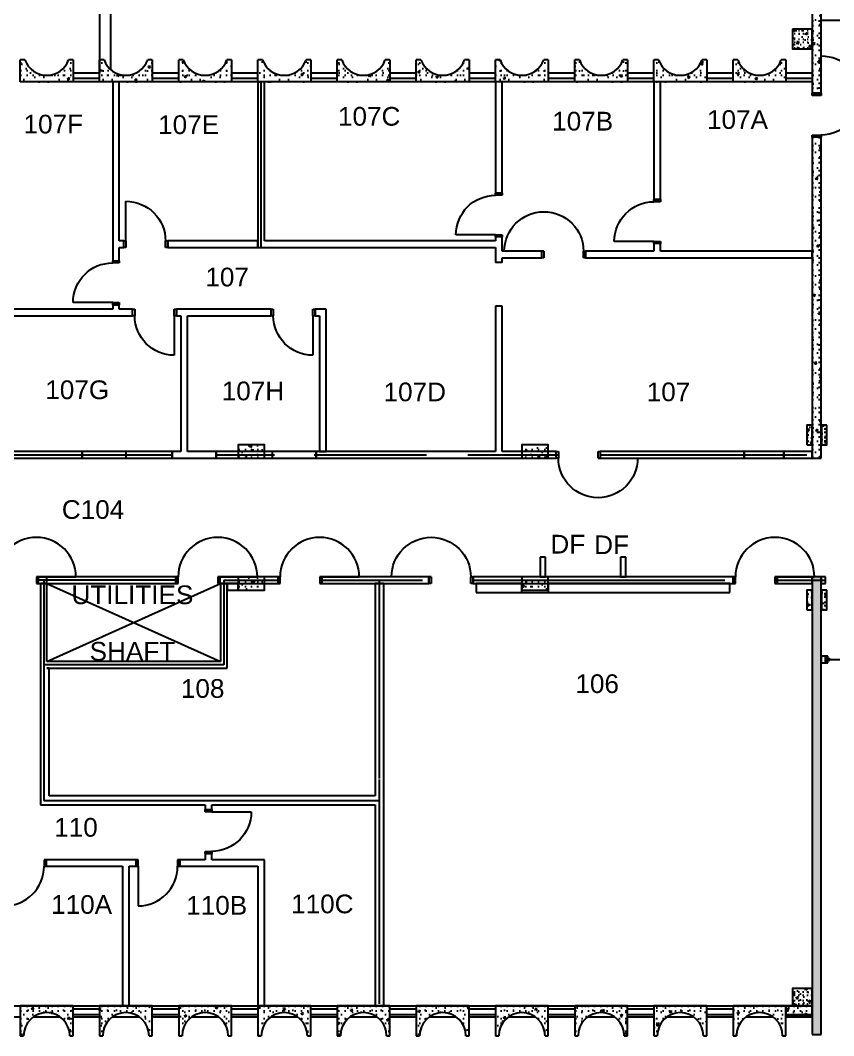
# Model space of a CAD drawing. Header units: inches. Extents: x -627 to 1864, y -404 to 1367.
# Drawn here: x 442 to 1181, y -404 to 519 of the extents above; entities that cross this region are included whole.
import ezdxf

# ---------------------------------------------------------------- set-up
doc = ezdxf.new("R2010")
doc.units = ezdxf.units.IN
doc.header["$MEASUREMENT"] = 0
for name, color, linetype in [('A-DOOR', 4, 'Continuous'), ('A-GLAZ', 3, 'Continuous'), ('A-PFLR-NOTE', 3, 'Continuous'), ('A-WALL', 5, 'Continuous'), ('A-WALL-PATT', 1, 'Continuous'), ('S-COLS', 6, 'Continuous')]:
    doc.layers.add(name, color=color, linetype=linetype)
doc.styles.add('Arial', font='ARIAL.TTF')
doc.linetypes.add('1 HR RATED', pattern='A,0,[1,BI-11.Shx,S=0.091429,R=0,X=0,Y=0],-14.4,0', length=14.4)
doc.linetypes.add('2 HR RATED', pattern='A,0,[2,BI-11.Shx,S=0.091429,R=0,X=0,Y=0],-14.4,0', length=14.4)
pattern_1 = [(45, (0, 0), (-20.8303, 20.8303), [1.84252, -15.16535]), (45, (-4.402, 16.428), (-20.8303, 20.8303), [1.84252, -15.16535]), (105, (0, 0), (28.4547, 7.6244), [1.84252, -15.16535]), (105, (12.026, 12.026), (28.4547, 7.6244), [1.84252, -15.16535]), (165, (1.303, 1.303), (7.6244, 28.4547), [1.84252, -15.16535]), (165, (13.33, 13.33), (7.6244, 28.4547), [1.84252, -15.16535]), (45, (-2.0044, 2.0044), (-4.008794, 4.008794), [0, -5.66929, 0, -8.503937]), (90, (-3e-16, 4.009), (-5.669291, 0), [0, -4.251969, 0, -7.086614])]
pattern_2 = [(45, (0, 0), (-14.4655, 14.4655), [1.9685, -9.84252]), (45, (-3.057, 11.409), (-14.4655, 14.4655), [1.9685, -9.84252]), (105, (0, 0), (19.76023, 5.29474), [1.9685, -9.84252]), (105, (8.352, 8.352), (19.76023, 5.29474), [1.9685, -9.84252]), (165, (1.392, 1.392), (5.29474, 19.76023), [1.9685, -9.84252]), (165, (9.744, 9.744), (5.29474, 19.76023), [1.9685, -9.84252]), (45, (-1.392, 1.392), (-2.783885, 2.783885), [0, -3.937008, 0, -5.905512]), (90, (-3e-16, 2.784), (-3.937008, 0), [0, -2.952756, 0, -4.92126])]

# ---------------------------------------------------------------- blocks, each defined once
blk = doc.blocks.new('D1 Metal_290')
at = {"color": 0, "linetype": 'ByBlock'}
for p, q in [((-18, 0), (-19.97, 0)), ((-19.97, 0), (-19.97, -6)), ((-18, -6), (-18, 0)), ((19.97, 0), (18, 0)), ((18, 0), (18, -6)), ((18, 0), (54, 0)), ((19.97, -6), (19.97, 0)), ((-19.97, -6), (-18, -6)), ((18, -6), (19.97, -6))]:
    blk.add_line(p, q, dxfattribs=at)
blk.add_arc((18, 0), 36, 0, 180, dxfattribs=at)
blk = doc.blocks.new('D1 Metal_353')
at = {"color": 0, "linetype": 'ByBlock'}
for p, q in [((-17.97, 0), (-19.97, 0)), ((-19.97, 0), (-19.97, -6)), ((-17.97, -6), (-17.97, 0)), ((19.97, 0), (17.97, 0)), ((17.97, 0), (17.97, -6)), ((17.97, 0), (53.91, 0)), ((19.97, -6), (19.97, 0)), ((-19.97, -6), (-17.97, -6)), ((17.97, -6), (19.97, -6))]:
    blk.add_line(p, q, dxfattribs=at)
blk.add_arc((17.97, 0), 35.94, 0, 180, dxfattribs=at)
blk = doc.blocks.new('D1 Metal_351')
at = {"color": 0, "linetype": 'ByBlock'}
for p, q in [((-18.02, 0), (-20.02, 0)), ((-20.02, 0), (-20.02, -6)), ((-18.02, -6), (-18.02, 0)), ((20.02, 0), (18.02, 0)), ((18.02, 0), (18.02, -6)), ((18.02, 0), (54.05, 0)), ((20.02, -6), (20.02, 0)), ((-20.02, -6), (-18.02, -6)), ((18.02, -6), (20.02, -6))]:
    blk.add_line(p, q, dxfattribs=at)
blk.add_arc((18.02, 0), 36.03, 0, 180, dxfattribs=at)
blk = doc.blocks.new('D1 Metal_355')
at = {"color": 0, "linetype": 'ByBlock'}
for p, q in [((18, 0), (18, 36)), ((-18, 0), (-20, 0)), ((-20, 0), (-20, -6)), ((-18, -6), (-18, 0)), ((20, 0), (18, 0)), ((18, 0), (18, -6)), ((20, -6), (20, 0)), ((-20, -6), (-18, -6)), ((18, -6), (20, -6))]:
    blk.add_line(p, q, dxfattribs=at)
blk.add_arc((18, 0), 36, 90, 180, dxfattribs=at)
blk = doc.blocks.new('D1 Metal_361')
at = {"color": 0, "linetype": 'ByBlock'}
for p, q in [((18, 0), (18, 36)), ((-18, 0), (-20, 0)), ((-20, 0), (-20, -6)), ((-18, -6), (-18, 0)), ((20, 0), (18, 0)), ((18, 0), (18, -6)), ((20, -6), (20, 0)), ((-20, -6), (-18, -6)), ((18, -6), (20, -6))]:
    blk.add_line(p, q, dxfattribs=at)
blk.add_arc((18, 0), 36, 90, 180, dxfattribs=at)
blk = doc.blocks.new('D1 Metal_362')
at = {"color": 0, "linetype": 'ByBlock'}
for p, q in [((18, 0), (18, 36)), ((-18, 0), (-20, 0)), ((-20, 0), (-20, -6)), ((-18, -6), (-18, 0)), ((20, 0), (18, 0)), ((18, 0), (18, -6)), ((20, -6), (20, 0)), ((-20, -6), (-18, -6)), ((18, -6), (20, -6))]:
    blk.add_line(p, q, dxfattribs=at)
blk.add_arc((18, 0), 36, 90, 180, dxfattribs=at)
blk = doc.blocks.new('D1 Metal_70')
at = {"color": 0, "linetype": 'ByBlock'}
for p, q in [((-18, 0), (-19.97, 0)), ((-19.97, 0), (-19.97, -6)), ((-18, -6), (-18, 0)), ((19.97, 0), (18, 0)), ((18, 0), (18, -6)), ((18, 0), (54, 0)), ((19.97, -6), (19.97, 0)), ((-19.97, -6), (-18, -6)), ((18, -6), (19.97, -6))]:
    blk.add_line(p, q, dxfattribs=at)
blk.add_arc((18, 0), 36, 0, 180, dxfattribs=at)
blk = doc.blocks.new('D1 Metal_380')
at = {"color": 0, "linetype": 'ByBlock'}
for p, q in [((-18, 0), (-19.97, 0)), ((-19.97, 0), (-19.97, -8)), ((-18, -8), (-18, 0)), ((19.97, 0), (18, 0)), ((18, 0), (18, -8)), ((18, 0), (54, 0)), ((19.97, -8), (19.97, 0)), ((-19.97, -8), (-18, -8)), ((18, -8), (19.97, -8))]:
    blk.add_line(p, q, dxfattribs=at)
blk.add_arc((18, 0), 36, 0, 180, dxfattribs=at)
blk = doc.blocks.new('D1 Metal_357')
at = {"color": 0, "linetype": 'ByBlock'}
for p, q in [((-18, 0), (-19.97, 0)), ((-19.97, 0), (-19.97, -6)), ((-18, -6), (-18, 0)), ((19.97, 0), (18, 0)), ((18, 0), (18, -6)), ((18, 0), (54, 0)), ((19.97, -6), (19.97, 0)), ((-19.97, -6), (-18, -6)), ((18, -6), (19.97, -6))]:
    blk.add_line(p, q, dxfattribs=at)
blk.add_arc((18, 0), 36, 0, 180, dxfattribs=at)
blk = doc.blocks.new('D1 Metal_196')
at = {"color": 0, "linetype": 'ByBlock'}
for p, q in [((18, 0), (18, 36)), ((-18, 0), (-19.97, 0)), ((-19.97, 0), (-19.97, -6)), ((-18, -6), (-18, 0)), ((19.97, 0), (18, 0)), ((18, 0), (18, -6)), ((19.97, -6), (19.97, 0)), ((-19.97, -6), (-18, -6)), ((18, -6), (19.97, -6))]:
    blk.add_line(p, q, dxfattribs=at)
blk.add_arc((18, 0), 36, 90, 180, dxfattribs=at)
blk = doc.blocks.new('D1 Metal_358')
at = {"color": 0, "linetype": 'ByBlock'}
for p, q in [((18, 0), (18, 36)), ((-18, 0), (-19.97, 0)), ((-19.97, 0), (-19.97, -6)), ((-18, -6), (-18, 0)), ((19.97, 0), (18, 0)), ((18, 0), (18, -6)), ((19.97, -6), (19.97, 0)), ((-19.97, -6), (-18, -6)), ((18, -6), (19.97, -6))]:
    blk.add_line(p, q, dxfattribs=at)
blk.add_arc((18, 0), 36, 90, 180, dxfattribs=at)
blk = doc.blocks.new('D1 Metal_197')
at = {"color": 0, "linetype": 'ByBlock'}
for p, q in [((18, 0), (18, 36)), ((-18, 0), (-19.97, 0)), ((-19.97, 0), (-19.97, -6)), ((-18, -6), (-18, 0)), ((19.97, 0), (18, 0)), ((18, 0), (18, -6)), ((19.97, -6), (19.97, 0)), ((-19.97, -6), (-18, -6)), ((18, -6), (19.97, -6))]:
    blk.add_line(p, q, dxfattribs=at)
blk.add_arc((18, 0), 36, 90, 180, dxfattribs=at)
blk = doc.blocks.new('D1 Metal_301')
at = {"color": 0, "linetype": 'ByBlock'}
for p, q in [((18, 0), (18, 36)), ((-18, 0), (-19.97, 0)), ((-19.97, 0), (-19.97, -6)), ((-18, -6), (-18, 0)), ((19.97, 0), (18, 0)), ((18, 0), (18, -6)), ((19.97, -6), (19.97, 0)), ((-19.97, -6), (-18, -6)), ((18, -6), (19.97, -6))]:
    blk.add_line(p, q, dxfattribs=at)
blk.add_arc((18, 0), 36, 90, 180, dxfattribs=at)
blk = doc.blocks.new('D1 Metal_302')
at = {"color": 0, "linetype": 'ByBlock'}
for p, q in [((18, 0), (18, 36)), ((-18, 0), (-19.97, 0)), ((-19.97, 0), (-19.97, -6)), ((-18, -6), (-18, 0)), ((19.97, 0), (18, 0)), ((18, 0), (18, -6)), ((19.97, -6), (19.97, 0)), ((-19.97, -6), (-18, -6)), ((18, -6), (19.97, -6))]:
    blk.add_line(p, q, dxfattribs=at)
blk.add_arc((18, 0), 36, 90, 180, dxfattribs=at)
blk = doc.blocks.new('W Ribbon 81_19')
at = {"color": 0, "linetype": 'Continuous'}
for p, q in [((-13, 0), (-15, 0)), ((-15, 0), (-15, -6)), ((-13, -2), (-13, 0)), ((13, 0), (13, -2)), ((15, 0), (13, 0)), ((15, -6), (15, 0)), ((-15, -6), (-13, -6)), ((-13, -4), (-13, -2)), ((-13, -4), (-13, -2)), ((-13, -2), (-11, -2)), ((-13, -6), (-13, -4)), ((-11, -4), (-13, -4)), ((-11, -2), (-11, -4)), ((11, -3), (-11, -3)), ((11, -4), (11, -2)), ((11, -2), (13, -2)), ((13, -4), (11, -4)), ((13, -2), (13, -4)), ((13, -2), (13, -4)), ((13, -4), (13, -6)), ((13, -6), (15, -6))]:
    blk.add_line(p, q, dxfattribs=at)

msp = doc.modelspace()

# ---------------------------------------------------------------- hatches: boundary and pattern name
at = {"layer": 'A-WALL-PATT'}
h = msp.add_hatch(dxfattribs=at)
h.set_pattern_fill('LIGHTWEIGHT_CONCRETE', color=256, style=0, pattern_type=2)
h.set_pattern_definition(pattern_1)
h.paths.add_polyline_path([(1161.75, 452.48), (1169.75, 452.48), (1169.75, 647.34), (1161.75, 655.34)], flags=0)
h = msp.add_hatch(dxfattribs=at)
h.set_pattern_fill('STRUCTURAL_CONCRETE', color=256, style=0, pattern_type=2)
h.set_pattern_definition(pattern_2)
h.paths.add_polyline_path([(1143.75, 510.84), (1143.75, 492.84), (1161.75, 492.84), (1161.75, 510.84)], flags=0)
h = msp.add_hatch(dxfattribs=at)
h.set_pattern_fill('LIGHTWEIGHT_CONCRETE', color=256, style=0, pattern_type=2)
h.set_pattern_definition(pattern_1)
h.paths.add_polyline_path([(441.75, 482.84), (445.95, 482.84, 0.707107), (485.55, 482.84), (489.75, 482.84), (489.75, 462.84), (441.75, 462.84)], flags=0)
h = msp.add_hatch(dxfattribs=at)
h.set_pattern_fill('LIGHTWEIGHT_CONCRETE', color=256, style=0, pattern_type=2)
h.set_pattern_definition(pattern_1)
h.paths.add_polyline_path([(517.95, 482.84, 0.707107), (557.55, 482.84), (561.75, 482.84), (561.75, 462.84), (513.75, 462.84), (513.75, 482.84)], flags=0)
h = msp.add_hatch(dxfattribs=at)
h.set_pattern_fill('LIGHTWEIGHT_CONCRETE', color=256, style=0, pattern_type=2)
h.set_pattern_definition(pattern_1)
h.paths.add_polyline_path([(629.55, 482.84), (633.75, 482.84), (633.75, 462.84), (585.75, 462.84), (585.75, 482.84), (589.95, 482.84, 0.707107)], flags=0)
h = msp.add_hatch(dxfattribs=at)
h.set_pattern_fill('LIGHTWEIGHT_CONCRETE', color=256, style=0, pattern_type=2)
h.set_pattern_definition(pattern_1)
h.paths.add_polyline_path([(701.55, 482.84), (705.75, 482.84), (705.75, 462.84), (657.75, 462.84), (657.75, 482.84), (661.95, 482.84, 0.707107)], flags=0)
h = msp.add_hatch(dxfattribs=at)
h.set_pattern_fill('LIGHTWEIGHT_CONCRETE', color=256, style=0, pattern_type=2)
h.set_pattern_definition(pattern_1)
h.paths.add_polyline_path([(773.55, 482.84), (777.75, 482.84), (777.75, 462.84), (729.75, 462.84), (729.75, 482.84), (733.95, 482.84, 0.707107)], flags=0)
h = msp.add_hatch(dxfattribs=at)
h.set_pattern_fill('LIGHTWEIGHT_CONCRETE', color=256, style=0, pattern_type=2)
h.set_pattern_definition(pattern_1)
h.paths.add_polyline_path([(801.75, 462.84), (801.75, 482.84), (805.95, 482.84, 0.707107), (845.55, 482.84), (849.75, 482.84), (849.75, 462.84)], flags=0)
h = msp.add_hatch(dxfattribs=at)
h.set_pattern_fill('LIGHTWEIGHT_CONCRETE', color=256, style=0, pattern_type=2)
h.set_pattern_definition(pattern_1)
h.paths.add_polyline_path([(921.75, 462.84), (873.75, 462.84), (873.75, 482.84), (877.95, 482.84, 0.707107), (917.55, 482.84), (921.75, 482.84)], flags=0)
h = msp.add_hatch(dxfattribs=at)
h.set_pattern_fill('LIGHTWEIGHT_CONCRETE', color=256, style=0, pattern_type=2)
h.set_pattern_definition(pattern_1)
h.paths.add_polyline_path([(989.55, 482.84), (993.75, 482.84), (993.75, 462.84), (945.75, 462.84), (945.75, 482.84), (949.95, 482.84, 0.707107)], flags=0)
h = msp.add_hatch(dxfattribs=at)
h.set_pattern_fill('LIGHTWEIGHT_CONCRETE', color=256, style=0, pattern_type=2)
h.set_pattern_definition(pattern_1)
h.paths.add_polyline_path([(1017.75, 482.84), (1021.95, 482.84, 0.707107), (1061.55, 482.84), (1065.75, 482.84), (1065.75, 462.84), (1017.75, 462.84)], flags=0)
h = msp.add_hatch(dxfattribs=at)
h.set_pattern_fill('LIGHTWEIGHT_CONCRETE', color=256, style=0, pattern_type=2)
h.set_pattern_definition(pattern_1)
h.paths.add_polyline_path([(1133.55, 482.84), (1137.75, 482.84), (1137.75, 462.84), (1089.75, 462.84), (1089.75, 482.84), (1093.95, 482.84, 0.707107)], flags=0)
h = msp.add_hatch(dxfattribs=at)
h.set_pattern_fill('LIGHTWEIGHT_CONCRETE', color=256, style=0, pattern_type=2)
h.set_pattern_definition(pattern_1)
h.paths.add_polyline_path([(1161.75, 120.84), (1169.75, 120.84), (1169.75, 412.54), (1161.75, 412.54)], flags=0)
h = msp.add_hatch(dxfattribs=at)
h.set_pattern_fill('STRUCTURAL_CONCRETE', color=256, style=0, pattern_type=2)
h.set_pattern_definition(pattern_2)
h.paths.add_polyline_path([(1156.75, 132.88), (1161.75, 132.88), (1161.75, 150.88), (1156.75, 150.88)], flags=0)
h = msp.add_hatch(dxfattribs=at)
h.set_pattern_fill('STRUCTURAL_CONCRETE', color=256, style=0, pattern_type=2)
h.set_pattern_definition(pattern_2)
h.paths.add_polyline_path([(1174.94, 150.88), (1169.94, 150.88), (1169.94, 132.88), (1174.94, 132.88)], flags=0)
h = msp.add_hatch(dxfattribs=at)
h.set_pattern_fill('LIGHTWEIGHT_CONCRETE', color=256, style=0, pattern_type=2)
h.set_pattern_definition(pattern_1)
h.paths.add_polyline_path([(639.75, 120.84), (663.75, 120.84), (663.75, 132.84), (639.75, 132.84)], flags=0)
h = msp.add_hatch(dxfattribs=at)
h.set_pattern_fill('LIGHTWEIGHT_CONCRETE', color=256, style=0, pattern_type=2)
h.set_pattern_definition(pattern_1)
h.paths.add_polyline_path([(897.75, 120.84), (921.75, 120.84), (921.75, 132.84), (897.75, 132.84)], flags=0)
h = msp.add_hatch(dxfattribs=at)
h.set_pattern_fill('LIGHTWEIGHT_CONCRETE', color=256, style=0, pattern_type=2)
h.set_pattern_definition(pattern_1)
h.paths.add_polyline_path([(639.75, 0.84), (663.75, 0.84), (663.75, 12.84), (639.75, 12.84)], flags=0)
h = msp.add_hatch(dxfattribs=at)
h.set_pattern_fill('LIGHTWEIGHT_CONCRETE', color=256, style=0, pattern_type=2)
h.set_pattern_definition(pattern_1)
h.paths.add_polyline_path([(897.75, 0.84), (921.75, 0.84), (921.75, 12.84), (897.75, 12.84)], flags=0)
h = msp.add_hatch(dxfattribs=at)
h.set_pattern_fill('LIGHTWEIGHT_CONCRETE', color=256, style=0, pattern_type=2)
h.set_pattern_definition(pattern_1)
h.paths.add_polyline_path([(1161.75, 12.84), (1161.75, -403.16), (1169.75, -403.16), (1169.75, 12.84)], flags=0)
h = msp.add_hatch(dxfattribs=at)
h.set_pattern_fill('STRUCTURAL_CONCRETE', color=256, style=0, pattern_type=2)
h.set_pattern_definition(pattern_2)
h.paths.add_polyline_path([(1156.75, -17.12), (1161.75, -17.12), (1161.75, 0.88), (1156.75, 0.88)], flags=0)
h = msp.add_hatch(dxfattribs=at)
h.set_pattern_fill('STRUCTURAL_CONCRETE', color=256, style=0, pattern_type=2)
h.set_pattern_definition(pattern_2)
h.paths.add_polyline_path([(1174.94, 0.88), (1169.94, 0.88), (1169.94, -17.12), (1174.94, -17.12)], flags=0)
h = msp.add_hatch(dxfattribs=at)
h.set_pattern_fill('STRUCTURAL_CONCRETE', color=256, style=0, pattern_type=2)
h.set_pattern_definition(pattern_2)
h.paths.add_polyline_path([(1143.75, -377.16), (1161.75, -377.16), (1161.75, -361.16), (1143.75, -361.16)], flags=0)
h = msp.add_hatch(dxfattribs=at)
h.set_pattern_fill('LIGHTWEIGHT_CONCRETE', color=256, style=0, pattern_type=2)
h.set_pattern_definition(pattern_1)
h.paths.add_polyline_path([(444.75, -404.16), (441.75, -404.16), (441.75, -377.16), (489.75, -377.16), (489.75, -404.16), (486.75, -404.16, 1)], flags=0)
h = msp.add_hatch(dxfattribs=at)
h.set_pattern_fill('LIGHTWEIGHT_CONCRETE', color=256, style=0, pattern_type=2)
h.set_pattern_definition(pattern_1)
h.paths.add_polyline_path([(516.75, -404.16), (513.75, -404.16), (513.75, -377.16), (561.75, -377.16), (561.75, -404.16), (558.75, -404.16, 1)], flags=0)
h = msp.add_hatch(dxfattribs=at)
h.set_pattern_fill('LIGHTWEIGHT_CONCRETE', color=256, style=0, pattern_type=2)
h.set_pattern_definition(pattern_1)
h.paths.add_polyline_path([(588.75, -404.16), (585.75, -404.16), (585.75, -377.16), (633.75, -377.16), (633.75, -404.16), (630.75, -404.16, 1)], flags=0)
h = msp.add_hatch(dxfattribs=at)
h.set_pattern_fill('LIGHTWEIGHT_CONCRETE', color=256, style=0, pattern_type=2)
h.set_pattern_definition(pattern_1)
h.paths.add_polyline_path([(660.75, -404.16), (657.75, -404.16), (657.75, -377.16), (705.75, -377.16), (705.75, -404.16), (702.75, -404.16, 1)], flags=0)
h = msp.add_hatch(dxfattribs=at)
h.set_pattern_fill('LIGHTWEIGHT_CONCRETE', color=256, style=0, pattern_type=2)
h.set_pattern_definition(pattern_1)
h.paths.add_polyline_path([(777.75, -377.16), (777.75, -404.16), (774.75, -404.16, 1), (732.75, -404.16), (729.75, -404.16), (729.75, -377.16)], flags=0)
h = msp.add_hatch(dxfattribs=at)
h.set_pattern_fill('LIGHTWEIGHT_CONCRETE', color=256, style=0, pattern_type=2)
h.set_pattern_definition(pattern_1)
h.paths.add_polyline_path([(801.75, -377.16), (801.75, -404.16), (804.75, -404.16, -1), (846.75, -404.16), (849.75, -404.16), (849.75, -377.16)], flags=0)
h = msp.add_hatch(dxfattribs=at)
h.set_pattern_fill('LIGHTWEIGHT_CONCRETE', color=256, style=0, pattern_type=2)
h.set_pattern_definition(pattern_1)
h.paths.add_polyline_path([(876.75, -404.16), (873.75, -404.16), (873.75, -377.16), (921.75, -377.16), (921.75, -404.16), (918.75, -404.16, 1)], flags=0)
h = msp.add_hatch(dxfattribs=at)
h.set_pattern_fill('LIGHTWEIGHT_CONCRETE', color=256, style=0, pattern_type=2)
h.set_pattern_definition(pattern_1)
h.paths.add_polyline_path([(993.75, -377.16), (945.75, -377.16), (945.75, -404.16), (948.75, -404.16, -1), (990.75, -404.16), (993.75, -404.16)], flags=0)
h = msp.add_hatch(dxfattribs=at)
h.set_pattern_fill('LIGHTWEIGHT_CONCRETE', color=256, style=0, pattern_type=2)
h.set_pattern_definition(pattern_1)
h.paths.add_polyline_path([(1017.75, -377.16), (1017.75, -404.16), (1020.75, -404.16, -1), (1062.75, -404.16), (1065.75, -404.16), (1065.75, -377.16)], flags=0)
h = msp.add_hatch(dxfattribs=at)
h.set_pattern_fill('LIGHTWEIGHT_CONCRETE', color=256, style=0, pattern_type=2)
h.set_pattern_definition(pattern_1)
h.paths.add_polyline_path([(1089.75, -377.16), (1089.75, -404.16), (1092.75, -404.16, -1), (1134.75, -404.16), (1137.75, -404.16), (1137.75, -377.16)], flags=0)
h = msp.add_hatch(dxfattribs=at)
h.set_pattern_fill('LIGHTWEIGHT_CONCRETE', color=256, style=0, pattern_type=2)
h.set_pattern_definition(pattern_1)
h.paths.add_polyline_path([(1137.75, -385.16), (1161.75, -385.16), (1161.75, -377.16), (1137.75, -377.16)], flags=0)

# ---------------------------------------------------------------- linework, layer by layer
at = {"layer": 'A-DOOR', "linetype": 'Continuous'}
for p, q in [((621.25, 48.84), (621.68, 49.28)), ((458.34, 6.84), (458.34, 12.84)), ((623.21, 6.84), (623.21, 12.84)), ((715.87, 6.84), (715.87, 12.84))]:
    msp.add_line(p, q, dxfattribs=at)
at = {"layer": 'A-GLAZ', "linetype": 'Continuous'}
for p, q in [((513.75, 470.84), (489.75, 470.84)), ((585.75, 470.84), (561.75, 470.84)), ((657.75, 470.84), (633.75, 470.84)), ((729.75, 470.84), (705.75, 470.84)), ((801.75, 470.84), (777.75, 470.84)), ((873.75, 470.84), (849.75, 470.84)), ((945.75, 470.84), (921.75, 470.84)), ((1017.75, 470.84), (993.75, 470.84)), ((1089.75, 470.84), (1065.75, 470.84)), ((1161.75, 470.84), (1137.75, 470.84)), ((513.75, 465.84), (489.75, 465.84)), ((513.75, 462.84), (489.75, 462.84)), ((585.75, 465.84), (561.75, 465.84)), ((585.75, 462.84), (561.75, 462.84)), ((657.75, 465.84), (633.75, 465.84)), ((657.75, 462.84), (633.75, 462.84)), ((729.75, 465.84), (705.75, 465.84)), ((729.75, 462.84), (705.75, 462.84)), ((801.75, 465.84), (777.75, 465.84)), ((801.75, 462.84), (777.75, 462.84)), ((873.75, 465.84), (849.75, 465.84)), ((873.75, 462.84), (849.75, 462.84)), ((945.75, 465.84), (921.75, 465.84)), ((945.75, 462.84), (921.75, 462.84)), ((1017.75, 465.84), (993.75, 465.84)), ((1017.75, 462.84), (993.75, 462.84)), ((1089.75, 465.84), (1065.75, 465.84)), ((1089.75, 462.84), (1065.75, 462.84)), ((1161.75, 465.84), (1137.75, 465.84)), ((1161.75, 462.84), (1137.75, 462.84)), ((417.75, -387.16), (441.75, -387.16)), ((513.75, -380.16), (489.75, -380.16)), ((513.75, -385.16), (489.75, -385.16)), ((489.75, -387.16), (513.75, -387.16)), ((585.75, -380.16), (561.75, -380.16)), ((585.75, -385.16), (561.75, -385.16)), ((561.75, -387.16), (585.75, -387.16)), ((657.75, -380.16), (633.75, -380.16)), ((657.75, -385.16), (633.75, -385.16)), ((633.75, -387.16), (657.75, -387.16)), ((729.75, -380.16), (705.75, -380.16)), ((729.75, -385.16), (705.75, -385.16)), ((705.75, -387.16), (729.75, -387.16)), ((801.75, -380.16), (777.75, -380.16)), ((801.75, -385.16), (777.75, -385.16)), ((777.75, -387.16), (801.75, -387.16)), ((873.75, -380.16), (849.75, -380.16)), ((873.75, -385.16), (849.75, -385.16)), ((849.75, -387.16), (873.75, -387.16)), ((945.75, -380.16), (921.75, -380.16)), ((945.75, -385.16), (921.75, -385.16)), ((921.75, -387.16), (945.75, -387.16)), ((1017.75, -380.16), (993.75, -380.16)), ((1017.75, -385.16), (993.75, -385.16)), ((993.75, -387.16), (1017.75, -387.16)), ((1089.75, -380.16), (1065.75, -380.16)), ((1089.75, -385.16), (1065.75, -385.16)), ((1065.75, -387.16), (1089.75, -387.16))]:
    msp.add_line(p, q, dxfattribs=at)
at = {"layer": 'A-WALL', "linetype": 'Continuous'}
for p, q in [((1161.75, 655.34), (1161.75, 452.48)), ((1169.75, 452.48), (1169.75, 647.34)), ((523.75, 564.84), (523.75, 474.02)), ((513.75, 544.84), (513.75, 470.67)), ((1169.75, 518.84), (1277.75, 518.84)), ((441.75, 462.84), (441.75, 482.84)), ((445.95, 482.84), (441.75, 482.84)), ((489.75, 482.84), (485.55, 482.84)), ((489.75, 482.84), (489.75, 462.84)), ((517.95, 482.84), (513.75, 482.84)), ((513.75, 462.84), (513.75, 482.84)), ((561.75, 482.84), (557.55, 482.84)), ((561.75, 482.84), (561.75, 462.84)), ((585.75, 462.84), (585.75, 482.84)), ((589.95, 482.84), (585.75, 482.84)), ((633.75, 482.84), (629.55, 482.84)), ((633.75, 482.84), (633.75, 462.84)), ((657.75, 462.84), (657.75, 482.84)), ((661.95, 482.84), (657.75, 482.84)), ((705.75, 482.84), (701.55, 482.84)), ((705.75, 482.84), (705.75, 462.84)), ((729.75, 462.84), (729.75, 482.84)), ((733.95, 482.84), (729.75, 482.84)), ((777.75, 482.84), (773.55, 482.84)), ((777.75, 482.84), (777.75, 462.84)), ((801.75, 462.84), (801.75, 482.84)), ((805.95, 482.84), (801.75, 482.84)), ((849.75, 482.84), (845.55, 482.84)), ((849.75, 482.84), (849.75, 462.84)), ((873.75, 462.84), (873.75, 482.84)), ((877.95, 482.84), (873.75, 482.84)), ((921.75, 482.84), (917.55, 482.84)), ((921.75, 482.84), (921.75, 462.84)), ((945.75, 462.84), (945.75, 482.84)), ((949.95, 482.84), (945.75, 482.84)), ((993.75, 482.84), (989.55, 482.84)), ((993.75, 482.84), (993.75, 462.84)), ((1017.75, 462.84), (1017.75, 482.84)), ((1021.95, 482.84), (1017.75, 482.84)), ((1065.75, 482.84), (1061.55, 482.84)), ((1065.75, 482.84), (1065.75, 462.84)), ((1089.75, 462.84), (1089.75, 482.84)), ((1093.95, 482.84), (1089.75, 482.84)), ((1137.75, 482.84), (1133.55, 482.84)), ((1137.75, 482.84), (1137.75, 462.84)), ((489.75, 462.84), (441.75, 462.84)), ((561.75, 462.84), (513.75, 462.84)), ((531.75, 462.84), (525.75, 462.84)), ((525.75, 462.84), (525.75, 300.34)), ((531.75, 318.34), (531.75, 462.84)), ((633.75, 462.84), (585.75, 462.84)), ((657.75, 462.84), (657.75, 312.34)), ((663.75, 462.84), (657.75, 462.84)), ((705.75, 462.84), (657.75, 462.84)), ((663.75, 318.34), (663.75, 462.84)), ((777.75, 462.84), (729.75, 462.84)), ((849.75, 462.84), (801.75, 462.84)), ((873.75, 462.84), (873.75, 361.81)), ((879.75, 462.84), (873.75, 462.84)), ((921.75, 462.84), (873.75, 462.84)), ((879.75, 361.81), (879.75, 462.84)), ((993.75, 462.84), (945.75, 462.84)), ((1017.75, 462.84), (1017.75, 355.88)), ((1023.75, 462.84), (1017.75, 462.84)), ((1065.75, 462.84), (1017.75, 462.84)), ((1023.75, 355.88), (1023.75, 462.84)), ((1137.75, 462.84), (1089.75, 462.84)), ((1169.75, 452.48), (1161.75, 452.48)), ((1169.75, 412.54), (1161.75, 412.54)), ((1161.75, 412.54), (1161.75, 120.84)), ((1169.75, 120.84), (1169.75, 412.54)), ((879.75, 361.81), (873.75, 361.81)), ((1023.75, 355.88), (1017.75, 355.88)), ((535.75, 318.34), (531.75, 318.34)), ((535.75, 312.34), (535.75, 318.34)), ((575.75, 312.34), (575.75, 318.34)), ((657.75, 318.34), (575.75, 318.34)), ((657.75, 312.34), (657.75, 318.34)), ((873.75, 318.34), (663.75, 318.34)), ((879.75, 321.88), (873.75, 321.88)), ((873.75, 321.88), (873.75, 318.34)), ((879.75, 308.84), (879.75, 321.88)), ((1023.75, 315.94), (1017.75, 315.94)), ((1017.75, 315.94), (1017.75, 308.84)), ((1023.75, 308.84), (1023.75, 315.94)), ((531.75, 312.34), (535.75, 312.34)), ((531.75, 300.34), (531.75, 312.34)), ((575.75, 312.34), (657.75, 312.34)), ((657.75, 312.34), (873.75, 312.34)), ((873.75, 312.34), (873.75, 298.81)), ((915.75, 308.84), (879.75, 308.84)), ((915.75, 302.84), (915.75, 308.84)), ((955.69, 302.84), (955.69, 308.84)), ((1017.75, 308.84), (955.69, 308.84)), ((1161.75, 308.84), (1023.75, 308.84)), ((1161.75, 302.84), (1161.75, 308.84)), ((525.75, 300.34), (531.75, 300.34)), ((879.75, 298.81), (873.75, 298.81)), ((879.75, 302.84), (915.75, 302.84)), ((879.75, 298.81), (879.75, 302.84)), ((955.69, 302.84), (1161.75, 302.84)), ((525.75, 260.34), (531.75, 260.34)), ((525.75, 260.34), (525.75, 256.34)), ((531.75, 256.34), (531.75, 260.34)), ((879.75, 258.88), (873.75, 258.88)), ((873.75, 258.88), (873.75, 126.84)), ((879.75, 126.84), (879.75, 258.88)), ((525.75, 256.34), (417.75, 256.34)), ((417.75, 250.34), (543.75, 250.34)), ((543.75, 256.34), (531.75, 256.34)), ((543.75, 250.34), (543.75, 256.34)), ((583.75, 250.34), (583.75, 256.34)), ((669.75, 256.34), (583.75, 256.34)), ((583.75, 250.34), (587.75, 250.34)), ((587.75, 250.34), (587.75, 126.84)), ((593.75, 126.84), (593.75, 250.34)), ((593.75, 250.34), (669.75, 250.34)), ((669.75, 250.34), (669.75, 256.34)), ((709.75, 250.34), (709.75, 256.34)), ((719.75, 256.34), (709.75, 256.34)), ((709.75, 250.34), (713.75, 250.34)), ((713.75, 250.34), (713.75, 126.84)), ((719.75, 126.84), (719.75, 256.34)), ((498.03, 126.84), (240.75, 126.84)), ((240.75, 120.84), (498.03, 120.84)), ((537.97, 126.84), (498.03, 126.84)), ((498.03, 126.84), (498.03, 120.84)), ((498.03, 120.84), (498.03, 126.84)), ((498.03, 120.84), (537.97, 120.84)), ((537.97, 120.84), (537.97, 126.84)), ((537.97, 120.84), (537.97, 126.84)), ((579.77, 126.84), (537.97, 126.84)), ((537.97, 120.84), (579.77, 120.84)), ((587.75, 126.84), (579.77, 126.84)), ((579.77, 126.84), (579.77, 120.84)), ((579.77, 120.84), (579.77, 126.84)), ((579.77, 120.84), (619.7, 120.84)), ((619.7, 126.84), (593.75, 126.84)), ((619.7, 120.84), (619.7, 126.84)), ((670.78, 126.84), (619.7, 126.84)), ((619.7, 126.84), (619.7, 120.84)), ((619.7, 120.84), (670.78, 120.84)), ((710.72, 126.84), (670.78, 126.84)), ((670.78, 126.84), (670.78, 120.84)), ((670.78, 126.84), (670.78, 120.84)), ((670.78, 120.84), (710.72, 120.84)), ((710.72, 120.84), (710.72, 126.84)), ((873.75, 126.84), (710.72, 126.84)), ((710.72, 126.84), (710.72, 120.84)), ((710.72, 120.84), (928.98, 120.84)), ((713.75, 126.84), (719.75, 126.84)), ((849.75, 126.84), (849.72, 126.84)), ((849.72, 120.84), (849.75, 120.84)), ((928.98, 126.84), (879.75, 126.84)), ((928.98, 120.84), (928.98, 126.84)), ((1099.78, 126.84), (968.92, 126.84)), ((968.92, 126.84), (968.92, 120.84)), ((968.92, 120.84), (1099.78, 120.84)), ((1135.78, 126.84), (1099.78, 126.84)), ((1099.78, 126.84), (1099.78, 120.84)), ((1099.78, 120.84), (1099.78, 126.84)), ((1099.78, 120.84), (1135.78, 120.84)), ((1135.78, 120.84), (1135.78, 126.84)), ((1161.75, 126.84), (1135.78, 126.84)), ((1135.78, 126.84), (1135.78, 120.84)), ((1135.78, 120.84), (1161.75, 120.84)), ((1161.75, 120.84), (1161.75, 126.84)), ((1161.75, 120.84), (1169.75, 120.84)), ((914.23, 30.84), (914.23, 12.84)), ((919.23, 30.84), (914.23, 30.84)), ((919.23, 12.84), (919.23, 30.84)), ((987.25, 30.84), (987.25, 12.84)), ((992.25, 30.84), (987.25, 30.84)), ((992.25, 12.84), (992.25, 30.84)), ((466, 12.84), (458.34, 12.84)), ((583.28, 12.84), (458.34, 12.84)), ((466, 6.84), (466, 12.84)), ((583.28, 6.84), (583.28, 12.84)), ((675.93, 12.84), (623.21, 12.84)), ((623.21, 12.84), (623.21, 6.84)), ((675.93, 12.84), (675.93, 6.84)), ((813.25, 12.84), (715.87, 12.84)), ((715.87, 12.84), (715.87, 6.84)), ((813.25, 12.84), (813.25, 6.84)), ((813.25, 6.84), (813.25, 12.84)), ((1089.81, 12.84), (853.25, 12.84)), ((853.25, 12.84), (853.25, 6.84)), ((853.28, 6.84), (853.28, 12.84)), ((914.23, 12.84), (919.23, 12.84)), ((987.25, 12.84), (992.25, 12.84)), ((1089.81, 12.84), (1089.81, 6.84)), ((1089.81, 6.84), (1089.81, 12.84)), ((1129.75, 6.84), (1129.75, 12.84)), ((1161.53, 12.84), (1129.75, 12.84)), ((1129.75, 12.84), (1129.75, 6.84)), ((1161.53, 6.84), (1161.53, 12.84)), ((1161.75, 12.84), (1161.75, -403.16)), ((1169.75, 12.84), (1161.75, 12.84)), ((1173.75, 12.84), (1169.75, 12.84)), ((1169.75, 12.84), (1169.75, 6.84)), ((1169.75, -403.16), (1169.75, 12.84)), ((1173.75, 6.84), (1173.75, 12.84)), ((458.34, 6.84), (466, 6.84)), ((458.34, 6.84), (583.28, 6.84)), ((460, 6.84), (460, -70.16)), ((466, 6.84), (460, 6.84)), ((466, -64.16), (466, 6.84)), ((466, 6.84), (623.75, -64.16)), ((466, -64.16), (623.75, 6.84)), ((623.21, 6.84), (675.93, 6.84)), ((623.75, 6.84), (623.75, -64.16)), ((629.75, 6.84), (623.75, 6.84)), ((639.75, 6.84), (629.75, 6.84)), ((629.75, 6.84), (629.75, 0.84)), ((629.75, -70.16), (629.75, 6.84)), ((629.75, 0.84), (639.75, 0.84)), ((639.75, 0.84), (639.75, 6.84)), ((715.87, 6.84), (813.25, 6.84)), ((764.25, 6.84), (764.25, -171.16)), ((772.25, 6.84), (764.25, 6.84)), ((772.25, -171.16), (772.25, 6.84)), ((853.25, 6.84), (1089.81, 6.84)), ((897.75, 6.84), (856.28, 6.84)), ((856.28, 6.84), (856.28, -1.16)), ((897.75, -1.16), (897.75, 6.84)), ((1086.81, 6.84), (921.75, 6.84)), ((921.75, 6.84), (921.75, -1.16)), ((1086.81, -1.16), (1086.81, 6.84)), ((1129.75, 6.84), (1161.53, 6.84)), ((1169.75, 6.84), (1173.75, 6.84)), ((856.28, -1.16), (897.75, -1.16)), ((897.75, -1.16), (921.75, -1.16)), ((921.75, -1.16), (1086.81, -1.16)), ((623.75, -64.16), (466, -64.16)), ((1173.75, -59.16), (1169.75, -59.16)), ((1169.75, -59.16), (1169.75, -65.16)), ((1173.75, -59.16), (1173.63, -59.16)), ((1173.63, -59.16), (1173.63, -65.16)), ((1173.75, -65.16), (1173.75, -59.16)), ((1173.75, -65.16), (1173.75, -59.16)), ((460, -70.16), (460, -194.16)), ((466, -70.16), (629.75, -70.16)), ((468, -70.16), (466, -70.16)), ((468, -186.16), (468, -70.16)), ((1169.75, -65.16), (1173.75, -65.16)), ((1173.63, -65.16), (1173.75, -65.16)), ((764.25, -171.16), (764.25, -186.16)), ((772.25, -377.16), (772.25, -171.16)), ((764.25, -186.16), (468, -186.16)), ((460, -194.16), (609.75, -194.16)), ((609.75, -194.16), (609.75, -198.61)), ((609.75, -198.61), (615.75, -198.61)), ((615.75, -194.16), (764.25, -194.16)), ((615.75, -198.61), (615.75, -194.16)), ((764.25, -194.16), (764.25, -377.16)), ((609.75, -238.55), (615.75, -238.55)), ((609.75, -238.55), (609.75, -244.16)), ((615.75, -244.16), (615.75, -238.55)), ((465.31, -244.16), (465.31, -250.16)), ((546.78, -244.16), (465.31, -244.16)), ((546.78, -244.16), (546.78, -250.16)), ((586.72, -244.16), (586.72, -250.16)), ((609.75, -244.16), (586.72, -244.16)), ((663.75, -244.16), (615.75, -244.16)), ((663.75, -250.16), (663.75, -244.16)), ((465.31, -250.16), (534.75, -250.16)), ((534.75, -250.16), (534.75, -377.16)), ((540.75, -377.16), (540.75, -250.16)), ((540.75, -250.16), (546.78, -250.16)), ((586.72, -250.16), (657.75, -250.16)), ((657.75, -250.16), (657.75, -377.16)), ((663.75, -377.16), (663.75, -250.16)), ((-374.25, -377.16), (1161.75, -377.16)), ((489.75, -377.16), (441.75, -377.16)), ((441.75, -377.16), (441.75, -404.16)), ((489.75, -404.16), (489.75, -377.16)), ((561.75, -377.16), (513.75, -377.16)), ((513.75, -377.16), (513.75, -404.16)), ((534.75, -377.16), (540.75, -377.16)), ((561.75, -404.16), (561.75, -377.16)), ((633.75, -377.16), (585.75, -377.16)), ((585.75, -377.16), (585.75, -404.16)), ((633.75, -404.16), (633.75, -377.16)), ((657.75, -377.16), (663.75, -377.16)), ((705.75, -377.16), (657.75, -377.16)), ((657.75, -377.16), (657.75, -404.16)), ((705.75, -404.16), (705.75, -377.16)), ((777.75, -377.16), (729.75, -377.16)), ((729.75, -377.16), (729.75, -404.16)), ((764.25, -377.16), (772.25, -377.16)), ((777.75, -404.16), (777.75, -377.16)), ((849.75, -377.16), (801.75, -377.16)), ((801.75, -377.16), (801.75, -404.16)), ((849.75, -404.16), (849.75, -377.16)), ((921.75, -377.16), (873.75, -377.16)), ((873.75, -377.16), (873.75, -404.16)), ((921.75, -404.16), (921.75, -377.16)), ((993.75, -377.16), (945.75, -377.16)), ((945.75, -377.16), (945.75, -404.16)), ((993.75, -404.16), (993.75, -377.16)), ((1065.75, -377.16), (1017.75, -377.16)), ((1017.75, -377.16), (1017.75, -404.16)), ((1065.75, -404.16), (1065.75, -377.16)), ((1137.75, -377.16), (1089.75, -377.16)), ((1089.75, -377.16), (1089.75, -404.16)), ((1161.75, -377.16), (1137.75, -377.16)), ((1137.75, -377.16), (1137.75, -385.16)), ((1137.75, -404.16), (1137.75, -377.16)), ((1161.75, -385.16), (1161.75, -377.16)), ((453.42, -387.16), (478.08, -387.16)), ((525.42, -387.16), (550.08, -387.16)), ((597.42, -387.16), (622.08, -387.16)), ((669.42, -387.16), (694.08, -387.16)), ((741.42, -387.16), (766.08, -387.16)), ((813.42, -387.16), (838.08, -387.16)), ((885.42, -387.16), (910.08, -387.16)), ((957.42, -387.16), (982.08, -387.16)), ((1029.42, -387.16), (1054.08, -387.16)), ((1101.42, -387.16), (1126.08, -387.16)), ((1137.75, -385.16), (1161.75, -385.16)), ((1161.75, -385.16), (1137.75, -385.16)), ((1137.75, -387.16), (1161.75, -387.16)), ((441.75, -404.16), (444.75, -404.16)), ((486.75, -404.16), (489.75, -404.16)), ((513.75, -404.16), (516.75, -404.16)), ((558.75, -404.16), (561.75, -404.16)), ((585.75, -404.16), (588.75, -404.16)), ((630.75, -404.16), (633.75, -404.16)), ((657.75, -404.16), (660.75, -404.16)), ((702.75, -404.16), (705.75, -404.16)), ((729.75, -404.16), (732.75, -404.16)), ((774.75, -404.16), (777.75, -404.16)), ((801.75, -404.16), (804.75, -404.16)), ((846.75, -404.16), (849.75, -404.16)), ((873.75, -404.16), (876.75, -404.16)), ((918.75, -404.16), (921.75, -404.16)), ((945.75, -404.16), (948.75, -404.16)), ((990.75, -404.16), (993.75, -404.16)), ((1017.75, -404.16), (1020.75, -404.16)), ((1062.75, -404.16), (1065.75, -404.16)), ((1089.75, -404.16), (1092.75, -404.16)), ((1134.75, -404.16), (1137.75, -404.16)), ((1161.75, -403.16), (1169.75, -403.16))]:
    msp.add_line(p, q, dxfattribs=at)
for centre, start, end in [((465.75, 489.84), 199.47122, 340.52878), ((537.75, 489.84), 199.47122, 340.52878), ((609.75, 489.84), 199.47122, 340.52878), ((681.75, 489.84), 199.47122, 340.52878), ((753.75, 489.84), 199.47122, 340.52878), ((825.75, 489.84), 199.47122, 340.52878), ((897.75, 489.84), 199.47122, 340.52878), ((969.75, 489.84), 199.47122, 340.52878), ((1041.75, 489.84), 199.47122, 340.52878), ((1113.75, 489.84), 199.47122, 340.52878), ((465.75, -404.16), 0, 180), ((537.75, -404.16), 0, 180), ((609.75, -404.16), 0, 180), ((681.75, -404.16), 0, 180), ((753.75, -404.16), 0, 180), ((825.75, -404.16), 0, 180), ((897.75, -404.16), 0, 180), ((969.75, -404.16), 0, 180), ((1041.75, -404.16), 0, 180), ((1113.75, -404.16), 0, 180)]:
    msp.add_arc(centre, 21, start, end, dxfattribs=at)
at = {"layer": 'A-WALL-PATT', "linetype": '1 HR RATED'}
for p, q in [((660.75, 312.34), (660.75, 462.84)), ((229.72, 123.84), (579.77, 123.84)), ((619.7, 123.84), (672.75, 123.84)), ((708.75, 123.84), (810.99, 123.84)), ((848.46, 123.84), (930.95, 123.84)), ((968.92, 123.84), (1156.75, 123.84)), ((626.75, 9.88), (675.93, 9.88)), ((715.87, 9.88), (807.28, 9.88)), ((768.25, -170.46), (768.25, 9.84)), ((853.28, 9.88), (1082.17, 9.88)), ((1128.47, 9.88), (1173.75, 9.88)), ((463, -67.16), (463, -190.42)), ((768.25, -375.16), (768.25, -171.16)), ((463, -190.42), (768.25, -190.42))]:
    msp.add_line(p, q, dxfattribs=at)
at = {"layer": 'A-WALL-PATT', "linetype": '2 HR RATED'}
for p, q in [((583.28, 9.84), (458.34, 9.84)), ((463, 9.84), (463, -67.16)), ((626.75, 9.88), (626.75, -67.16)), ((626.75, -67.16), (463, -67.16))]:
    msp.add_line(p, q, dxfattribs=at)
at = {"layer": 'S-COLS', "linetype": 'Continuous'}
for points in [[(1143.75, 510.84), (1143.75, 492.84), (1161.75, 492.84), (1161.75, 510.84)], [(1156.75, 132.88), (1161.75, 132.88), (1161.75, 150.88), (1156.75, 150.88)], [(1174.94, 150.88), (1169.94, 150.88), (1169.94, 132.88), (1174.94, 132.88)], [(639.75, 120.84), (663.75, 120.84), (663.75, 132.84), (639.75, 132.84)], [(897.75, 120.84), (921.75, 120.84), (921.75, 132.84), (897.75, 132.84)], [(639.75, 0.84), (663.75, 0.84), (663.75, 12.84), (639.75, 12.84)], [(897.75, 0.84), (921.75, 0.84), (921.75, 12.84), (897.75, 12.84)], [(1156.75, -17.12), (1161.75, -17.12), (1161.75, 0.88), (1156.75, 0.88)], [(1174.94, 0.88), (1169.94, 0.88), (1169.94, -17.12), (1174.94, -17.12)], [(1143.75, -377.16), (1161.75, -377.16), (1161.75, -361.16), (1143.75, -361.16)]]:
    msp.add_lwpolyline(points, close=True, dxfattribs=at)

# ---------------------------------------------------------------- block references
at = {"layer": 'A-DOOR', "linetype": 'Continuous', "xscale": -1}
for name, p, rotation in [('D1 Metal_380', (1169.75, 432.51), 270), ('D1 Metal_196', (873.75, 341.84), 90), ('D1 Metal_358', (1017.75, 335.91), 90), ('D1 Metal_355', (525.75, 280.34), 90), ('D1 Metal_361', (563.75, 250.34), 180), ('D1 Metal_362', (689.75, 250.34), 180), ('D1 Metal_70', (948.95, 120.84), 180), ('D1 Metal_197', (615.75, -218.58), 270)]:
    msp.add_blockref(name, p, dxfattribs=dict(at, rotation=rotation))
for name, p in [('D1 Metal_355', (555.75, 318.34)), ('D1 Metal_357', (935.72, 308.84)), ('D1 Metal_351', (833.27, 12.84))]:
    msp.add_blockref(name, p, dxfattribs=at)
at = {"layer": 'A-DOOR', "linetype": 'Continuous'}
for name, p in [('D1 Metal_290', (438.37, 12.84)), ('D1 Metal_290', (603.25, 12.84)), ('D1 Metal_290', (695.9, 12.84)), ('D1 Metal_353', (1109.78, 12.84))]:
    msp.add_blockref(name, p, dxfattribs=at)
at = {"layer": 'A-DOOR', "linetype": 'Continuous', "rotation": 180}
for name, p in [('D1 Metal_301', (445.34, -250.16)), ('D1 Metal_302', (566.75, -250.16))]:
    msp.add_blockref(name, p, dxfattribs=at)
at = {"layer": 'A-GLAZ', "rotation": 180}
msp.add_blockref('W Ribbon 81_19', (1188.75, -65.16), dxfattribs=at)

# ---------------------------------------------------------------- texts
at = {"layer": 'A-PFLR-NOTE', "char_height": 17, "style": 'Arial'}
for s, insert, attachment_point, line_spacing_factor in [('107C', (758.89, 431.44), 5, 0.911702), ('107B', (952.98, 427.04), 5, 0.919252), ('107A', (1093.71, 428.51), 5, 0.919252), ('107G', (493.49, 182.88), 5, 0.912438), ('107H', (653.23, 181.83), 5, 0.920763), ('107D', (800.34, 180.94), 5, 0.919252), ('107', (1031.01, 180.97), 5, 0.919252), ('C104', (507.86, 65.4), 8, 0.911702), ('UTILITIES\\P\\PSHAFT', (543.68, -63.45), 8, 0.905872), ('108', (607.52, -97.29), 8, 0.908272), ('106', (966.18, -92.92), 8, 0.918492), ('110', (492.35, -223.51), 8, 0.929257), ('110A', (497.47, -293.63), 8, 0.909016), ('110C', (716.29, -293.12), 8, 0.905309), ('110B', (620.28, -294.41), 8, 0.909016)]:
    msp.add_mtext(s, dxfattribs=dict(at, insert=insert, attachment_point=attachment_point, line_spacing_factor=line_spacing_factor))
at = {"layer": 'A-PFLR-NOTE', "char_height": 17, "attachment_point": 5, "style": 'Arial'}
for s, insert, width, line_spacing_factor in [('107F', (471.75, 424.37), 30.3051, 0.909009), ('107E', (594.75, 423.84), 30.1212, 0.909381)]:
    msp.add_mtext(s, dxfattribs=dict(at, insert=insert, width=width, line_spacing_factor=line_spacing_factor))
at = {"layer": 'A-PFLR-NOTE', "char_height": 17, "style": 'Arial'}
for s, insert, attachment_point in [('107', (629.78, 285.35), 5), ('\\A1;{\\fArial|b0|i0|c0|p34;DF}', (923.64, 51.14), 1), ('\\A1;{\\fArial|b0|i0|c0|p34;DF}', (963.47, 50.56), 1)]:
    msp.add_mtext(s, dxfattribs=dict(at, insert=insert, attachment_point=attachment_point))

doc.saveas('drawing.dxf')
